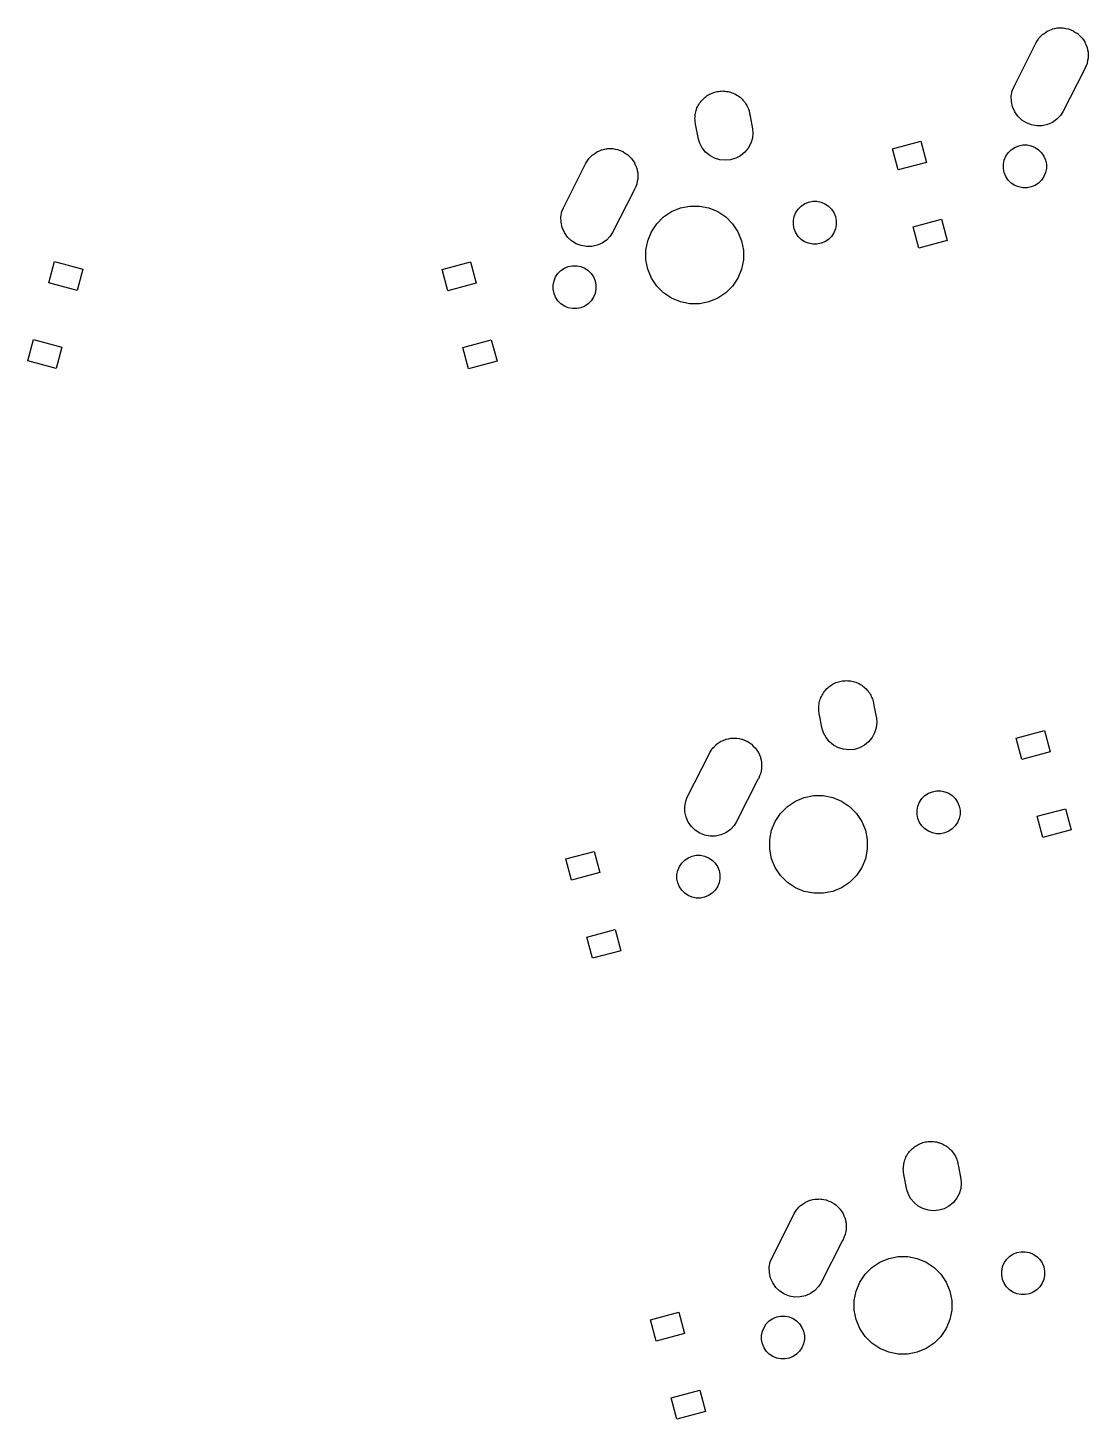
# Model space of a CAD drawing. Extents: x -26.1 to -7.5, y -7.6 to -2.3.
# Drawn here: x -15.106 to -13.4, y -5.079 to -2.842 of the extents above; entities that cross this region are included whole.
import ezdxf

# ---------------------------------------------------------------- set-up
doc = ezdxf.new("R2010")
doc.units = 0
doc.header["$MEASUREMENT"] = 0
doc.layers.add('BLACK', color=7, linetype='CONTINUOUS')

msp = doc.modelspace()

# ---------------------------------------------------------------- linework, layer by layer
at = {"layer": 'BLACK', "linetype": 'CONTINUOUS'}
for p, q in [((-13.484, -2.86522), (-13.4818, -2.86198)), ((-13.4818, -2.86198), (-13.4797, -2.85871)), ((-13.4797, -2.85871), (-13.4794, -2.85836)), ((-13.4794, -2.85836), (-13.4791, -2.85796)), ((-13.4791, -2.85796), (-13.4764, -2.85521)), ((-13.4764, -2.85521), (-13.4737, -2.85241)), ((-13.4737, -2.85241), (-13.4733, -2.85213)), ((-13.4733, -2.85213), (-13.4729, -2.8518)), ((-13.4729, -2.8518), (-13.4697, -2.84963)), ((-13.4697, -2.84963), (-13.4665, -2.84741)), ((-13.4665, -2.84741), (-13.4661, -2.84721)), ((-13.4661, -2.84721), (-13.4657, -2.84695)), ((-13.4657, -2.84695), (-13.4621, -2.84546)), ((-13.4621, -2.84546), (-13.4585, -2.8439)), ((-13.4585, -2.8439), (-13.4581, -2.84379)), ((-13.4581, -2.84379), (-13.4576, -2.84361)), ((-13.4576, -2.84361), (-13.4538, -2.84285)), ((-13.4538, -2.84285), (-13.45, -2.84201)), ((-13.45, -2.84201), (-13.4495, -2.842)), ((-13.4495, -2.842), (-13.4491, -2.84191)), ((-13.4491, -2.84191), (-13.4452, -2.84191)), ((-13.4452, -2.84191), (-13.4413, -2.84182)), ((-13.4413, -2.84182), (-13.4408, -2.84191)), ((-13.4408, -2.84191), (-13.4403, -2.84191)), ((-13.4403, -2.84191), (-13.4365, -2.84267)), ((-13.4365, -2.84267), (-13.4327, -2.84334)), ((-13.4327, -2.84334), (-13.4323, -2.84352)), ((-13.4323, -2.84352), (-13.4318, -2.84361)), ((-13.4318, -2.84361), (-13.4282, -2.8451)), ((-13.4282, -2.8451), (-13.4246, -2.84651)), ((-13.4246, -2.84651), (-13.4242, -2.84677)), ((-13.4242, -2.84677), (-13.4237, -2.84695)), ((-13.4237, -2.84695), (-13.4205, -2.84911)), ((-13.4205, -2.84911), (-13.4172, -2.8512)), ((-13.4172, -2.8512), (-13.4169, -2.85153)), ((-13.4169, -2.85153), (-13.4165, -2.8518)), ((-13.4165, -2.8518), (-13.4137, -2.85455)), ((-13.4137, -2.85455), (-13.4109, -2.85724)), ((-13.4109, -2.85724), (-13.4106, -2.85763)), ((-13.4106, -2.85763), (-13.4103, -2.85796)), ((-13.4103, -2.85796), (-13.4081, -2.8612)), ((-13.4081, -2.8612), (-13.4059, -2.86438)), ((-13.5201, -2.93697), (-13.485, -2.86768)), ((-13.485, -2.86768), (-13.484, -2.86522)), ((-13.4059, -2.86438), (-13.4057, -2.86482)), ((-13.4057, -2.86482), (-13.4055, -2.86522)), ((-13.4055, -2.86522), (-13.404, -2.86881)), ((-13.404, -2.86881), (-13.4024, -2.87237)), ((-13.4024, -2.87237), (-13.4023, -2.87284)), ((-13.4023, -2.87284), (-13.4021, -2.87328)), ((-13.4021, -2.87328), (-13.4014, -2.87709)), ((-13.4014, -2.87709), (-13.4005, -2.88089)), ((-13.4005, -2.88089), (-13.4005, -2.88137)), ((-13.4005, -2.88137), (-13.4004, -2.88184)), ((-13.4004, -2.88184), (-13.4004, -2.88573)), ((-13.4004, -2.88573), (-13.4003, -2.88961)), ((-13.4055, -2.90718), (-13.4064, -2.9086)), ((-13.4044, -2.90472), (-13.4055, -2.90718)), ((-13.4042, -2.9043), (-13.4044, -2.90472)), ((-13.4036, -2.90271), (-13.4042, -2.9043)), ((-13.4021, -2.89912), (-13.4036, -2.90271)), ((-13.402, -2.89865), (-13.4021, -2.89912)), ((-13.4019, -2.8982), (-13.402, -2.89865)), ((-13.4012, -2.89437), (-13.4019, -2.8982)), ((-13.4004, -2.89056), (-13.4012, -2.89437)), ((-13.4003, -2.88961), (-13.4004, -2.89008)), ((-13.4004, -2.89008), (-13.4004, -2.89056)), ((-13.4064, -2.9086), (-13.4411, -2.97705)), ((-14.0167, -2.95348), (-14.0148, -2.95223)), ((-14.0148, -2.95223), (-14.0131, -2.9508)), ((-14.0131, -2.9508), (-14.0112, -2.94981)), ((-14.0112, -2.94981), (-14.0095, -2.94864)), ((-14.0095, -2.94864), (-14.0074, -2.94777)), ((-14.0074, -2.94777), (-14.0054, -2.94671)), ((-14.0054, -2.94671), (-14.0034, -2.9461)), ((-14.0034, -2.9461), (-14.0014, -2.9453)), ((-14.0014, -2.9453), (-13.9992, -2.94486)), ((-13.9992, -2.94486), (-13.997, -2.94421)), ((-13.997, -2.94421), (-13.9949, -2.94401)), ((-13.9949, -2.94401), (-13.9929, -2.94359)), ((-13.9929, -2.94359), (-13.9906, -2.94359)), ((-13.9906, -2.94359), (-13.9883, -2.94338)), ((-13.9883, -2.94338), (-13.9862, -2.94359)), ((-13.9862, -2.94359), (-13.9841, -2.94359)), ((-13.9841, -2.94359), (-13.9819, -2.94404)), ((-13.9819, -2.94404), (-13.9797, -2.94427)), ((-13.9797, -2.94427), (-13.9776, -2.94488)), ((-13.9776, -2.94488), (-13.9756, -2.9453)), ((-13.9756, -2.9453), (-13.9735, -2.94616)), ((-13.9735, -2.94616), (-13.9713, -2.94683)), ((-13.9713, -2.94683), (-13.9695, -2.94783)), ((-13.9695, -2.94783), (-13.9675, -2.94864)), ((-13.9675, -2.94864), (-13.9656, -2.94989)), ((-13.9656, -2.94989), (-13.9636, -2.95097)), ((-13.9636, -2.95097), (-13.962, -2.95231)), ((-13.962, -2.95231), (-13.9603, -2.95348)), ((-13.524, -2.95165), (-13.5225, -2.94306)), ((-13.5238, -2.96038), (-13.524, -2.95165)), ((-13.5225, -2.94306), (-13.5201, -2.93697)), ((-14.0315, -2.97704), (-14.0311, -2.97497)), ((-14.0311, -2.97497), (-14.0302, -2.97288)), ((-14.0302, -2.97288), (-14.0296, -2.97071)), ((-14.0296, -2.97071), (-14.0286, -2.96886)), ((-14.0286, -2.96886), (-14.0277, -2.96691)), ((-14.0277, -2.96691), (-14.0265, -2.96502)), ((-14.0265, -2.96502), (-14.0254, -2.96303)), ((-14.0254, -2.96303), (-14.0241, -2.96141)), ((-14.0241, -2.96141), (-14.0229, -2.95965)), ((-14.0229, -2.95965), (-14.0213, -2.95805)), ((-14.0213, -2.95805), (-14.0199, -2.95631)), ((-14.0199, -2.95631), (-14.0182, -2.95498)), ((-14.0182, -2.95498), (-14.0167, -2.95348)), ((-13.9603, -2.95348), (-13.9587, -2.95508)), ((-13.9587, -2.95508), (-13.9569, -2.95652)), ((-13.9569, -2.95652), (-13.9556, -2.95816)), ((-13.9556, -2.95816), (-13.9541, -2.95965)), ((-13.9541, -2.95965), (-13.9528, -2.96153)), ((-13.9528, -2.96153), (-13.9514, -2.96329)), ((-13.9514, -2.96329), (-13.9504, -2.96515)), ((-13.9504, -2.96515), (-13.9492, -2.96691)), ((-13.9492, -2.96691), (-13.9484, -2.969)), ((-13.9484, -2.969), (-13.9473, -2.97099)), ((-13.9473, -2.97099), (-13.9467, -2.97302)), ((-13.9467, -2.97302), (-13.9459, -2.97497)), ((-13.9459, -2.97497), (-13.9455, -2.97719)), ((-13.522, -2.9689), (-13.5238, -2.96038)), ((-13.5184, -2.97688), (-13.522, -2.9689)), ((-14.033, -2.98773), (-14.0328, -2.98563)), ((-14.0328, -2.98999), (-14.033, -2.98773)), ((-14.0328, -2.98352), (-14.0323, -2.9813)), ((-14.0328, -2.98563), (-14.0328, -2.98352)), ((-14.0328, -2.99225), (-14.0328, -2.98999)), ((-14.0319, -2.99646), (-14.0328, -2.99225)), ((-14.0323, -2.9813), (-14.0321, -2.97905)), ((-14.0321, -2.97905), (-14.0315, -2.97704)), ((-14.0272, -3.02098), (-14.0319, -2.99646)), ((-13.9455, -2.97719), (-13.9454, -2.97726)), ((-13.9454, -2.97726), (-13.945, -2.97931)), ((-13.945, -2.97931), (-13.9442, -2.98352)), ((-13.9442, -2.98352), (-13.9442, -2.9836)), ((-13.9442, -2.9836), (-13.9402, -3.00399)), ((-13.5134, -2.98403), (-13.5184, -2.97688)), ((-13.5071, -2.99007), (-13.5134, -2.98403)), ((-13.4998, -2.99476), (-13.5071, -2.99007)), ((-13.4917, -2.99792), (-13.4998, -2.99476)), ((-13.4658, -2.99737), (-13.4743, -2.99926)), ((-13.4578, -2.99386), (-13.4658, -2.99737)), ((-13.4507, -2.98886), (-13.4578, -2.99386)), ((-13.4447, -2.98256), (-13.4507, -2.98886)), ((-13.4411, -2.97705), (-13.4447, -2.98256)), ((-13.9405, -3.01918), (-13.943, -3.02752)), ((-13.9396, -3.0105), (-13.9405, -3.01918)), ((-13.9402, -3.00399), (-13.9396, -3.0105)), ((-13.4831, -2.99944), (-13.4917, -2.99792)), ((-13.4743, -2.99926), (-13.4831, -2.99944)), ((-14.1942, -3.04375), (-14.191, -3.04152)), ((-14.191, -3.04152), (-14.1905, -3.04133)), ((-14.1905, -3.04133), (-14.1901, -3.04106)), ((-14.1901, -3.04106), (-14.1865, -3.03957)), ((-14.1865, -3.03957), (-14.183, -3.03801)), ((-14.183, -3.03801), (-14.1825, -3.03791)), ((-14.1825, -3.03791), (-14.1821, -3.03772)), ((-14.1821, -3.03772), (-14.1783, -3.03696)), ((-14.1783, -3.03696), (-14.1745, -3.03612)), ((-14.1745, -3.03612), (-14.174, -3.03611)), ((-14.174, -3.03611), (-14.1735, -3.03602)), ((-14.1735, -3.03602), (-14.1696, -3.03602)), ((-14.1696, -3.03602), (-14.1657, -3.03594)), ((-14.1657, -3.03594), (-14.1653, -3.03602)), ((-14.1653, -3.03602), (-14.1648, -3.03602)), ((-14.1648, -3.03602), (-14.161, -3.03678)), ((-14.161, -3.03678), (-14.1571, -3.03746)), ((-14.1571, -3.03746), (-14.1567, -3.03763)), ((-14.1567, -3.03763), (-14.1562, -3.03772)), ((-14.1562, -3.03772), (-14.1526, -3.03921)), ((-14.1526, -3.03921), (-14.149, -3.04062)), ((-14.149, -3.04062), (-14.1486, -3.04088)), ((-14.1486, -3.04088), (-14.1482, -3.04106)), ((-14.1482, -3.04106), (-14.1449, -3.04322)), ((-14.0253, -3.02724), (-14.0272, -3.02098)), ((-14.0212, -3.03495), (-14.0253, -3.02724)), ((-14.0157, -3.04171), (-14.0212, -3.03495)), ((-14.009, -3.04727), (-14.0157, -3.04171)), ((-13.9527, -3.04193), (-13.9595, -3.04744)), ((-13.9472, -3.0352), (-13.9527, -3.04193)), ((-13.943, -3.02752), (-13.9472, -3.0352)), ((-13.7153, -3.03615), (-13.6697, -3.02392)), ((-13.7061, -3.07038), (-13.7153, -3.03615)), ((-13.6697, -3.02392), (-13.6605, -3.05815)), ((-13.5288, -3.04264), (-13.524, -3.03784)), ((-13.524, -3.03784), (-13.5184, -3.03407)), ((-13.5184, -3.03407), (-13.5121, -3.03148)), ((-13.5121, -3.03148), (-13.5055, -3.03015)), ((-13.5055, -3.03015), (-13.4987, -3.03015)), ((-13.4987, -3.03015), (-13.492, -3.03148)), ((-13.492, -3.03148), (-13.4857, -3.03407)), ((-13.4857, -3.03407), (-13.4801, -3.03784)), ((-13.4801, -3.03784), (-13.4753, -3.04264)), ((-14.2446, -3.13108), (-14.2094, -3.06179)), ((-14.2094, -3.06179), (-14.2084, -3.05933)), ((-14.2084, -3.05933), (-14.2062, -3.0561)), ((-14.2062, -3.0561), (-14.2042, -3.05282)), ((-14.2042, -3.05282), (-14.2038, -3.05248)), ((-14.2038, -3.05248), (-14.2036, -3.05208)), ((-14.2036, -3.05208), (-14.2008, -3.04933)), ((-14.2008, -3.04933), (-14.1981, -3.04652)), ((-14.1981, -3.04652), (-14.1977, -3.04625)), ((-14.1977, -3.04625), (-14.1974, -3.04591)), ((-14.1974, -3.04591), (-14.1942, -3.04375)), ((-14.1449, -3.04322), (-14.1417, -3.04531)), ((-14.1417, -3.04531), (-14.1413, -3.04564)), ((-14.1413, -3.04564), (-14.1409, -3.04591)), ((-14.1409, -3.04591), (-14.1382, -3.04866)), ((-14.1382, -3.04866), (-14.1354, -3.05135)), ((-14.1354, -3.05135), (-14.1351, -3.05174)), ((-14.1351, -3.05174), (-14.1348, -3.05208)), ((-14.1348, -3.05208), (-14.1326, -3.05531)), ((-14.1326, -3.05531), (-14.1304, -3.0585)), ((-14.1304, -3.0585), (-14.1302, -3.05894)), ((-14.1302, -3.05894), (-14.1299, -3.05933)), ((-14.1299, -3.05933), (-14.1284, -3.06293)), ((-14.1284, -3.06293), (-14.1269, -3.06649)), ((-14.0013, -3.05141), (-14.009, -3.04727)), ((-13.9929, -3.05397), (-14.0013, -3.05141)), ((-13.9843, -3.05486), (-13.9929, -3.05397)), ((-13.9756, -3.05403), (-13.9843, -3.05486)), ((-13.9672, -3.05153), (-13.9756, -3.05403)), ((-13.9595, -3.04744), (-13.9672, -3.05153)), ((-13.6605, -3.05815), (-13.7061, -3.07038)), ((-13.5365, -3.06121), (-13.5352, -3.05455)), ((-13.5365, -3.068), (-13.5365, -3.06121)), ((-13.5352, -3.05455), (-13.5326, -3.04828)), ((-13.5326, -3.04828), (-13.5288, -3.04264)), ((-13.4753, -3.04264), (-13.4715, -3.04828)), ((-13.4715, -3.04828), (-13.4689, -3.05455)), ((-13.4689, -3.05455), (-13.4676, -3.06121)), ((-13.4676, -3.06121), (-13.4676, -3.068)), ((-14.1269, -3.06649), (-14.1267, -3.06695)), ((-14.1267, -3.06695), (-14.1266, -3.06739)), ((-14.1266, -3.06739), (-14.1258, -3.07121)), ((-14.1258, -3.07121), (-14.125, -3.075)), ((-14.1249, -3.08468), (-14.1256, -3.08849)), ((-14.125, -3.075), (-14.125, -3.07548)), ((-14.125, -3.07548), (-14.1249, -3.07595)), ((-14.1249, -3.07595), (-14.1249, -3.07984)), ((-14.1249, -3.07984), (-14.1248, -3.08373)), ((-14.1248, -3.08373), (-14.1249, -3.0842)), ((-14.1249, -3.0842), (-14.1249, -3.08468)), ((-13.5352, -3.07465), (-13.5365, -3.068)), ((-13.5326, -3.08092), (-13.5352, -3.07465)), ((-13.5288, -3.08656), (-13.5326, -3.08092)), ((-13.524, -3.09136), (-13.5288, -3.08656)), ((-13.4753, -3.08656), (-13.4801, -3.09136)), ((-13.4715, -3.08092), (-13.4753, -3.08656)), ((-13.4689, -3.07465), (-13.4715, -3.08092)), ((-13.4676, -3.068), (-13.4689, -3.07465)), ((-14.1309, -3.10272), (-14.1656, -3.17116)), ((-14.1299, -3.10129), (-14.1309, -3.10272)), ((-14.1289, -3.09884), (-14.1299, -3.10129)), ((-14.1287, -3.09841), (-14.1289, -3.09884)), ((-14.1281, -3.09682), (-14.1287, -3.09841)), ((-14.1266, -3.09323), (-14.1281, -3.09682)), ((-14.1265, -3.09276), (-14.1266, -3.09323)), ((-14.1263, -3.09232), (-14.1265, -3.09276)), ((-14.1256, -3.08849), (-14.1263, -3.09232)), ((-13.5184, -3.09513), (-13.524, -3.09136)), ((-13.5121, -3.09773), (-13.5184, -3.09513)), ((-13.5055, -3.09905), (-13.5121, -3.09773)), ((-13.4987, -3.09905), (-13.5055, -3.09905)), ((-13.492, -3.09773), (-13.4987, -3.09905)), ((-13.4857, -3.09513), (-13.492, -3.09773)), ((-13.4801, -3.09136), (-13.4857, -3.09513)), ((-14.247, -3.13718), (-14.2446, -3.13108)), ((-14.0705, -3.13739), (-14.0562, -3.13147)), ((-14.0562, -3.13147), (-14.0411, -3.12845)), ((-14.0411, -3.12845), (-14.0256, -3.12845)), ((-14.0256, -3.12845), (-14.0104, -3.13147)), ((-14.0104, -3.13147), (-13.9961, -3.13739)), ((-13.8669, -3.13323), (-13.8621, -3.12843)), ((-13.8621, -3.12843), (-13.8565, -3.12466)), ((-13.8565, -3.12466), (-13.8502, -3.12206)), ((-13.8502, -3.12206), (-13.8435, -3.12074)), ((-13.8435, -3.12074), (-13.8367, -3.12074)), ((-13.8367, -3.12074), (-13.8301, -3.12206)), ((-13.8301, -3.12206), (-13.8238, -3.12466)), ((-13.8238, -3.12466), (-13.8182, -3.12843)), ((-13.8182, -3.12843), (-13.8134, -3.13323)), ((-14.2485, -3.14577), (-14.247, -3.13718)), ((-14.2483, -3.15449), (-14.2485, -3.14577)), ((-14.0943, -3.15691), (-14.0834, -3.14598)), ((-14.0834, -3.14598), (-14.0705, -3.13739)), ((-13.9961, -3.13739), (-13.9833, -3.14598)), ((-13.9833, -3.14598), (-13.9723, -3.15691)), ((-13.8746, -3.1518), (-13.8733, -3.14514)), ((-13.8746, -3.15858), (-13.8746, -3.1518)), ((-13.8733, -3.14514), (-13.8707, -3.13887)), ((-13.8707, -3.13887), (-13.8669, -3.13323)), ((-13.8134, -3.13323), (-13.8096, -3.13887)), ((-13.8096, -3.13887), (-13.807, -3.14514)), ((-13.807, -3.14514), (-13.8057, -3.1518)), ((-13.8057, -3.1518), (-13.8057, -3.15858)), ((-13.6817, -3.16164), (-13.6361, -3.14942)), ((-13.6361, -3.14942), (-13.6269, -3.18364)), ((-14.2464, -3.16301), (-14.2483, -3.15449)), ((-14.2429, -3.171), (-14.2464, -3.16301)), ((-14.2379, -3.17815), (-14.2429, -3.171)), ((-14.1656, -3.17116), (-14.1691, -3.17668)), ((-14.1088, -3.18406), (-14.1029, -3.16977)), ((-14.1029, -3.16977), (-14.0943, -3.15691)), ((-13.9723, -3.15691), (-13.9638, -3.16977)), ((-13.9638, -3.16977), (-13.9578, -3.18406)), ((-13.8733, -3.16524), (-13.8746, -3.15858)), ((-13.8707, -3.17151), (-13.8733, -3.16524)), ((-13.8669, -3.17715), (-13.8707, -3.17151)), ((-13.8096, -3.17151), (-13.8134, -3.17715)), ((-13.807, -3.16524), (-13.8096, -3.17151)), ((-13.8057, -3.15858), (-13.807, -3.16524)), ((-13.6725, -3.19587), (-13.6817, -3.16164)), ((-14.2316, -3.18418), (-14.2379, -3.17815)), ((-14.2242, -3.18887), (-14.2316, -3.18418)), ((-14.2161, -3.19204), (-14.2242, -3.18887)), ((-14.2075, -3.19356), (-14.2161, -3.19204)), ((-14.1988, -3.19337), (-14.2075, -3.19356)), ((-14.1903, -3.19149), (-14.1988, -3.19337)), ((-14.1823, -3.18798), (-14.1903, -3.19149)), ((-14.1751, -3.18298), (-14.1823, -3.18798)), ((-14.1691, -3.17668), (-14.1751, -3.18298)), ((-14.1118, -3.19922), (-14.1088, -3.18406)), ((-13.9578, -3.18406), (-13.9548, -3.19922)), ((-13.8621, -3.18195), (-13.8669, -3.17715)), ((-13.8565, -3.18572), (-13.8621, -3.18195)), ((-13.8502, -3.18831), (-13.8565, -3.18572)), ((-13.8435, -3.18964), (-13.8502, -3.18831)), ((-13.8367, -3.18964), (-13.8435, -3.18964)), ((-13.8301, -3.18831), (-13.8367, -3.18964)), ((-13.8238, -3.18572), (-13.8301, -3.18831)), ((-13.8182, -3.18195), (-13.8238, -3.18572)), ((-13.8134, -3.17715), (-13.8182, -3.18195)), ((-13.6269, -3.18364), (-13.6725, -3.19587)), ((-15.0724, -3.25169), (-15.0633, -3.21746)), ((-15.0633, -3.21746), (-15.0176, -3.22969)), ((-14.4398, -3.23026), (-14.3941, -3.21804)), ((-14.3941, -3.21804), (-14.385, -3.25226)), ((-14.1118, -3.21468), (-14.1118, -3.19922)), ((-14.1088, -3.22985), (-14.1118, -3.21468)), ((-13.9548, -3.21468), (-13.9578, -3.22985)), ((-13.9548, -3.19922), (-13.9548, -3.21468)), ((-15.0176, -3.22969), (-15.0268, -3.26391)), ((-14.4306, -3.26449), (-14.4398, -3.23026)), ((-14.2596, -3.24867), (-14.257, -3.2424)), ((-14.257, -3.2424), (-14.2533, -3.23676)), ((-14.2533, -3.23676), (-14.2485, -3.23196)), ((-14.2485, -3.23196), (-14.2428, -3.22819)), ((-14.2428, -3.22819), (-14.2366, -3.22559)), ((-14.2366, -3.22559), (-14.2299, -3.22427)), ((-14.2299, -3.22427), (-14.2231, -3.22427)), ((-14.2231, -3.22427), (-14.2165, -3.22559)), ((-14.2165, -3.22559), (-14.2102, -3.22819)), ((-14.2102, -3.22819), (-14.2046, -3.23196)), ((-14.2046, -3.23196), (-14.1998, -3.23676)), ((-14.1998, -3.23676), (-14.196, -3.2424)), ((-14.196, -3.2424), (-14.1934, -3.24867)), ((-14.1029, -3.24414), (-14.1088, -3.22985)), ((-13.9578, -3.22985), (-13.9638, -3.24414)), ((-15.0268, -3.26391), (-15.0724, -3.25169)), ((-14.385, -3.25226), (-14.4306, -3.26449)), ((-14.261, -3.25532), (-14.2596, -3.24867)), ((-14.261, -3.26211), (-14.261, -3.25532)), ((-14.2596, -3.26876), (-14.261, -3.26211)), ((-14.1934, -3.24867), (-14.1921, -3.25532)), ((-14.1921, -3.26211), (-14.1934, -3.26876)), ((-14.1921, -3.25532), (-14.1921, -3.26211)), ((-14.0943, -3.25699), (-14.1029, -3.24414)), ((-14.0834, -3.26793), (-14.0943, -3.25699)), ((-13.9723, -3.25699), (-13.9833, -3.26793)), ((-13.9638, -3.24414), (-13.9723, -3.25699)), ((-14.257, -3.27503), (-14.2596, -3.26876)), ((-14.2533, -3.28068), (-14.257, -3.27503)), ((-14.2485, -3.28547), (-14.2533, -3.28068)), ((-14.2428, -3.28924), (-14.2485, -3.28547)), ((-14.2046, -3.28547), (-14.2102, -3.28924)), ((-14.1998, -3.28068), (-14.2046, -3.28547)), ((-14.196, -3.27503), (-14.1998, -3.28068)), ((-14.1934, -3.26876), (-14.196, -3.27503)), ((-14.0705, -3.27652), (-14.0834, -3.26793)), ((-14.0562, -3.28244), (-14.0705, -3.27652)), ((-14.0411, -3.28545), (-14.0562, -3.28244)), ((-14.0256, -3.28545), (-14.0411, -3.28545)), ((-14.0104, -3.28244), (-14.0256, -3.28545)), ((-13.9961, -3.27652), (-14.0104, -3.28244)), ((-13.9833, -3.26793), (-13.9961, -3.27652)), ((-14.2366, -3.29184), (-14.2428, -3.28924)), ((-14.2299, -3.29317), (-14.2366, -3.29184)), ((-14.2231, -3.29317), (-14.2299, -3.29317)), ((-14.2165, -3.29184), (-14.2231, -3.29317)), ((-14.2102, -3.28924), (-14.2165, -3.29184)), ((-15.1061, -3.37718), (-15.0969, -3.34296)), ((-15.0969, -3.34296), (-15.0512, -3.35518)), ((-15.0512, -3.35518), (-15.0604, -3.38941)), ((-14.4061, -3.35576), (-14.3605, -3.34353)), ((-14.3605, -3.34353), (-14.3513, -3.37776)), ((-15.0604, -3.38941), (-15.1061, -3.37718)), ((-14.397, -3.38998), (-14.4061, -3.35576)), ((-14.3513, -3.37776), (-14.397, -3.38998)), ((-13.8, -3.89276), (-13.7978, -3.89211)), ((-13.7978, -3.89211), (-13.7957, -3.89191)), ((-13.7957, -3.89191), (-13.7937, -3.8915)), ((-13.7937, -3.8915), (-13.7914, -3.8915)), ((-13.7914, -3.8915), (-13.7891, -3.89129)), ((-13.7891, -3.89129), (-13.787, -3.8915)), ((-13.787, -3.8915), (-13.7849, -3.8915)), ((-13.7849, -3.8915), (-13.7827, -3.89194)), ((-13.7827, -3.89194), (-13.7805, -3.89217)), ((-13.7805, -3.89217), (-13.7784, -3.89279)), ((-13.8294, -3.91676), (-13.8285, -3.91481)), ((-13.8285, -3.91481), (-13.8273, -3.91293)), ((-13.8273, -3.91293), (-13.8262, -3.91094)), ((-13.8262, -3.91094), (-13.8249, -3.90931)), ((-13.8249, -3.90931), (-13.8237, -3.90756)), ((-13.8237, -3.90756), (-13.8221, -3.90596)), ((-13.8221, -3.90596), (-13.8207, -3.90421)), ((-13.8207, -3.90421), (-13.819, -3.90288)), ((-13.819, -3.90288), (-13.8175, -3.90139)), ((-13.8175, -3.90139), (-13.8157, -3.90013)), ((-13.8157, -3.90013), (-13.8139, -3.8987)), ((-13.8139, -3.8987), (-13.812, -3.89771)), ((-13.812, -3.89771), (-13.8103, -3.89654)), ((-13.8103, -3.89654), (-13.8082, -3.89567)), ((-13.8082, -3.89567), (-13.8062, -3.89462)), ((-13.8062, -3.89462), (-13.8042, -3.89401)), ((-13.8042, -3.89401), (-13.8022, -3.8932)), ((-13.8022, -3.8932), (-13.8, -3.89276)), ((-13.7784, -3.89279), (-13.7764, -3.8932)), ((-13.7764, -3.8932), (-13.7743, -3.89407)), ((-13.7743, -3.89407), (-13.7721, -3.89473)), ((-13.7721, -3.89473), (-13.7703, -3.89573)), ((-13.7703, -3.89573), (-13.7683, -3.89654)), ((-13.7683, -3.89654), (-13.7664, -3.8978)), ((-13.7664, -3.8978), (-13.7644, -3.89887)), ((-13.7644, -3.89887), (-13.7628, -3.90022)), ((-13.7628, -3.90022), (-13.7611, -3.90139)), ((-13.7611, -3.90139), (-13.7595, -3.90299)), ((-13.7595, -3.90299), (-13.7577, -3.90443)), ((-13.7577, -3.90443), (-13.7564, -3.90606)), ((-13.7564, -3.90606), (-13.7549, -3.90756)), ((-13.7549, -3.90756), (-13.7536, -3.90944)), ((-13.7536, -3.90944), (-13.7522, -3.91119)), ((-13.7522, -3.91119), (-13.7512, -3.91306)), ((-13.7512, -3.91306), (-13.75, -3.91481)), ((-13.75, -3.91481), (-13.7492, -3.9169)), ((-13.8338, -3.93564), (-13.8336, -3.93354)), ((-13.8336, -3.93789), (-13.8338, -3.93564)), ((-13.8336, -3.93143), (-13.8331, -3.92921)), ((-13.8336, -3.93354), (-13.8336, -3.93143)), ((-13.8331, -3.92921), (-13.8329, -3.92696)), ((-13.8329, -3.92696), (-13.8323, -3.92494)), ((-13.8323, -3.92494), (-13.8319, -3.92287)), ((-13.8319, -3.92287), (-13.831, -3.92078)), ((-13.831, -3.92078), (-13.8304, -3.91862)), ((-13.8304, -3.91862), (-13.8294, -3.91676)), ((-13.7492, -3.9169), (-13.7481, -3.9189)), ((-13.7481, -3.9189), (-13.7475, -3.92092)), ((-13.7475, -3.92092), (-13.7467, -3.92287)), ((-13.7467, -3.92287), (-13.7463, -3.92509)), ((-13.7463, -3.92509), (-13.7462, -3.92516)), ((-13.7462, -3.92516), (-13.7458, -3.92721)), ((-13.7458, -3.92721), (-13.745, -3.93143)), ((-13.745, -3.93143), (-13.745, -3.93151)), ((-13.745, -3.93151), (-13.741, -3.9519)), ((-13.8336, -3.94015), (-13.8336, -3.93789)), ((-13.8328, -3.94437), (-13.8336, -3.94015)), ((-13.828, -3.96888), (-13.8328, -3.94437)), ((-13.7404, -3.95841), (-13.7413, -3.96709)), ((-13.741, -3.9519), (-13.7404, -3.95841)), ((-13.8261, -3.97515), (-13.828, -3.96888)), ((-13.822, -3.98286), (-13.8261, -3.97515)), ((-13.7438, -3.97543), (-13.748, -3.98311)), ((-13.7413, -3.96709), (-13.7438, -3.97543)), ((-13.5161, -3.98405), (-13.4705, -3.97183)), ((-13.4705, -3.97183), (-13.4613, -4.00605)), ((-14.0092, -4.00724), (-14.007, -4.004)), ((-14.007, -4.004), (-14.005, -4.00073)), ((-14.005, -4.00073), (-14.0046, -4.00038)), ((-14.0046, -4.00038), (-14.0044, -3.99998)), ((-14.0044, -3.99998), (-14.0016, -3.99723)), ((-14.0016, -3.99723), (-13.9989, -3.99443)), ((-13.9989, -3.99443), (-13.9985, -3.99415)), ((-13.9985, -3.99415), (-13.9982, -3.99381)), ((-13.9982, -3.99381), (-13.995, -3.99165)), ((-13.995, -3.99165), (-13.9918, -3.98943)), ((-13.9918, -3.98943), (-13.9913, -3.98923)), ((-13.9913, -3.98923), (-13.9909, -3.98897)), ((-13.9909, -3.98897), (-13.9873, -3.98748)), ((-13.9873, -3.98748), (-13.9838, -3.98591)), ((-13.9838, -3.98591), (-13.9833, -3.98581)), ((-13.9833, -3.98581), (-13.9829, -3.98563)), ((-13.9829, -3.98563), (-13.9791, -3.98487)), ((-13.9791, -3.98487), (-13.9753, -3.98403)), ((-13.9753, -3.98403), (-13.9748, -3.98402)), ((-13.9748, -3.98402), (-13.9743, -3.98393)), ((-13.9743, -3.98393), (-13.9704, -3.98393)), ((-13.9704, -3.98393), (-13.9665, -3.98384)), ((-13.9665, -3.98384), (-13.9661, -3.98393)), ((-13.9661, -3.98393), (-13.9656, -3.98393)), ((-13.9656, -3.98393), (-13.9618, -3.98469)), ((-13.9618, -3.98469), (-13.958, -3.98536)), ((-13.958, -3.98536), (-13.9575, -3.98554)), ((-13.9575, -3.98554), (-13.957, -3.98563)), ((-13.957, -3.98563), (-13.9534, -3.98712)), ((-13.9534, -3.98712), (-13.9498, -3.98853)), ((-13.9498, -3.98853), (-13.9494, -3.98878)), ((-13.9494, -3.98878), (-13.949, -3.98897)), ((-13.949, -3.98897), (-13.9457, -3.99113)), ((-13.9457, -3.99113), (-13.9425, -3.99322)), ((-13.9425, -3.99322), (-13.9421, -3.99355)), ((-13.9421, -3.99355), (-13.9417, -3.99381)), ((-13.9417, -3.99381), (-13.939, -3.99657)), ((-13.939, -3.99657), (-13.9362, -3.99926)), ((-13.9362, -3.99926), (-13.9359, -3.99965)), ((-13.9359, -3.99965), (-13.9356, -3.99998)), ((-13.9356, -3.99998), (-13.9334, -4.00322)), ((-13.9334, -4.00322), (-13.9312, -4.0064)), ((-13.8165, -3.98962), (-13.822, -3.98286)), ((-13.8098, -3.99518), (-13.8165, -3.98962)), ((-13.8021, -3.99931), (-13.8098, -3.99518)), ((-13.7937, -4.00188), (-13.8021, -3.99931)), ((-13.7851, -4.00276), (-13.7937, -4.00188)), ((-13.7764, -4.00194), (-13.7851, -4.00276)), ((-13.768, -3.99943), (-13.7764, -4.00194)), ((-13.7603, -3.99534), (-13.768, -3.99943)), ((-13.7535, -3.98983), (-13.7603, -3.99534)), ((-13.748, -3.98311), (-13.7535, -3.98983)), ((-13.5069, -4.01828), (-13.5161, -3.98405)), ((-14.0454, -4.07899), (-14.0102, -4.0097)), ((-14.0102, -4.0097), (-14.0092, -4.00724)), ((-13.9312, -4.0064), (-13.931, -4.00684)), ((-13.931, -4.00684), (-13.9307, -4.00724)), ((-13.9307, -4.00724), (-13.9292, -4.01083)), ((-13.9292, -4.01083), (-13.9277, -4.01439)), ((-13.9277, -4.01439), (-13.9275, -4.01486)), ((-13.9275, -4.01486), (-13.9274, -4.0153)), ((-13.9274, -4.0153), (-13.9266, -4.01911)), ((-13.9266, -4.01911), (-13.9258, -4.02291)), ((-13.9258, -4.02291), (-13.9258, -4.02339)), ((-13.9258, -4.02339), (-13.9257, -4.02386)), ((-13.9257, -4.02386), (-13.9257, -4.02775)), ((-13.4613, -4.00605), (-13.5069, -4.01828)), ((-13.9297, -4.04674), (-13.9307, -4.0492)), ((-13.9295, -4.04632), (-13.9297, -4.04674)), ((-13.9289, -4.04473), (-13.9295, -4.04632)), ((-13.9274, -4.04114), (-13.9289, -4.04473)), ((-13.9273, -4.04067), (-13.9274, -4.04114)), ((-13.9271, -4.04022), (-13.9273, -4.04067)), ((-13.9264, -4.03639), (-13.9271, -4.04022)), ((-13.9257, -4.03258), (-13.9264, -4.03639)), ((-13.9257, -4.02775), (-13.9256, -4.03163)), ((-13.9256, -4.03163), (-13.9257, -4.0321)), ((-13.9257, -4.0321), (-13.9257, -4.03258)), ((-13.9317, -4.05062), (-13.9664, -4.11907)), ((-13.9307, -4.0492), (-13.9317, -4.05062)), ((-13.6573, -4.07257), (-13.651, -4.06997)), ((-13.651, -4.06997), (-13.6443, -4.06865)), ((-13.6443, -4.06865), (-13.6375, -4.06865)), ((-13.6375, -4.06865), (-13.6309, -4.06997)), ((-13.6309, -4.06997), (-13.6246, -4.07257)), ((-14.0493, -4.09367), (-14.0478, -4.08508)), ((-14.0491, -4.1024), (-14.0493, -4.09367)), ((-14.0478, -4.08508), (-14.0454, -4.07899)), ((-13.8842, -4.09388), (-13.8713, -4.08529)), ((-13.8713, -4.08529), (-13.857, -4.07937)), ((-13.857, -4.07937), (-13.8419, -4.07636)), ((-13.8419, -4.07636), (-13.8264, -4.07636)), ((-13.8264, -4.07636), (-13.8112, -4.07937)), ((-13.8112, -4.07937), (-13.7969, -4.08529)), ((-13.7969, -4.08529), (-13.7841, -4.09388)), ((-13.6754, -4.0997), (-13.6741, -4.09305)), ((-13.6741, -4.09305), (-13.6715, -4.08678)), ((-13.6715, -4.08678), (-13.6677, -4.08113)), ((-13.6677, -4.08113), (-13.6629, -4.07634)), ((-13.6629, -4.07634), (-13.6573, -4.07257)), ((-13.6246, -4.07257), (-13.619, -4.07634)), ((-13.619, -4.07634), (-13.6142, -4.08113)), ((-13.6142, -4.08113), (-13.6104, -4.08678)), ((-13.6104, -4.08678), (-13.6078, -4.09305)), ((-13.6078, -4.09305), (-13.6065, -4.0997)), ((-14.0472, -4.11092), (-14.0491, -4.1024)), ((-14.0437, -4.1189), (-14.0472, -4.11092)), ((-13.9037, -4.11767), (-13.8951, -4.10482)), ((-13.8951, -4.10482), (-13.8842, -4.09388)), ((-13.7841, -4.09388), (-13.7732, -4.10482)), ((-13.7732, -4.10482), (-13.7646, -4.11767)), ((-13.6754, -4.10649), (-13.6754, -4.0997)), ((-13.6741, -4.11314), (-13.6754, -4.10649)), ((-13.6715, -4.11941), (-13.6741, -4.11314)), ((-13.6078, -4.11314), (-13.6104, -4.11941)), ((-13.6065, -4.10649), (-13.6078, -4.11314)), ((-13.6065, -4.0997), (-13.6065, -4.10649)), ((-13.4825, -4.10955), (-13.4369, -4.09732)), ((-13.4733, -4.14377), (-13.4825, -4.10955)), ((-13.4369, -4.09732), (-13.4277, -4.13155)), ((-14.0387, -4.12605), (-14.0437, -4.1189)), ((-14.0324, -4.13209), (-14.0387, -4.12605)), ((-14.025, -4.13678), (-14.0324, -4.13209)), ((-14.0169, -4.13994), (-14.025, -4.13678)), ((-13.9831, -4.13588), (-13.9911, -4.13939)), ((-13.9759, -4.13088), (-13.9831, -4.13588)), ((-13.9699, -4.12458), (-13.9759, -4.13088)), ((-13.9664, -4.11907), (-13.9699, -4.12458)), ((-13.9126, -4.14713), (-13.9096, -4.13196)), ((-13.9096, -4.13196), (-13.9037, -4.11767)), ((-13.7646, -4.11767), (-13.7586, -4.13196)), ((-13.7586, -4.13196), (-13.7556, -4.14713)), ((-13.6677, -4.12505), (-13.6715, -4.11941)), ((-13.6629, -4.12985), (-13.6677, -4.12505)), ((-13.6573, -4.13362), (-13.6629, -4.12985)), ((-13.651, -4.13622), (-13.6573, -4.13362)), ((-13.6443, -4.13754), (-13.651, -4.13622)), ((-13.6375, -4.13754), (-13.6443, -4.13754)), ((-13.6309, -4.13622), (-13.6375, -4.13754)), ((-13.6246, -4.13362), (-13.6309, -4.13622)), ((-13.619, -4.12985), (-13.6246, -4.13362)), ((-13.6142, -4.12505), (-13.619, -4.12985)), ((-13.6104, -4.11941), (-13.6142, -4.12505)), ((-13.4277, -4.13155), (-13.4733, -4.14377)), ((-14.0083, -4.14146), (-14.0169, -4.13994)), ((-13.9996, -4.14128), (-14.0083, -4.14146)), ((-13.9911, -4.13939), (-13.9996, -4.14128)), ((-13.9126, -4.16259), (-13.9126, -4.14713)), ((-13.7556, -4.14713), (-13.7556, -4.16259)), ((-14.2406, -4.17817), (-14.1949, -4.16594)), ((-14.2314, -4.21239), (-14.2406, -4.17817)), ((-14.1949, -4.16594), (-14.1858, -4.20017)), ((-14.0541, -4.18466), (-14.0493, -4.17986)), ((-14.0493, -4.17986), (-14.0436, -4.17609)), ((-14.0436, -4.17609), (-14.0374, -4.1735)), ((-14.0374, -4.1735), (-14.0307, -4.17217)), ((-14.0307, -4.17217), (-14.0239, -4.17217)), ((-14.0239, -4.17217), (-14.0173, -4.1735)), ((-14.0173, -4.1735), (-14.011, -4.17609)), ((-14.011, -4.17609), (-14.0054, -4.17986)), ((-14.0054, -4.17986), (-14.0006, -4.18466)), ((-13.9096, -4.17776), (-13.9126, -4.16259)), ((-13.9037, -4.19204), (-13.9096, -4.17776)), ((-13.7586, -4.17776), (-13.7646, -4.19204)), ((-13.7556, -4.16259), (-13.7586, -4.17776)), ((-14.1858, -4.20017), (-14.2314, -4.21239)), ((-14.0618, -4.20323), (-14.0604, -4.19657)), ((-14.0618, -4.21002), (-14.0618, -4.20323)), ((-14.0604, -4.19657), (-14.0578, -4.1903)), ((-14.0578, -4.1903), (-14.0541, -4.18466)), ((-14.0006, -4.18466), (-13.9968, -4.1903)), ((-13.9968, -4.1903), (-13.9942, -4.19657)), ((-13.9942, -4.19657), (-13.9929, -4.20323)), ((-13.9929, -4.20323), (-13.9929, -4.21002)), ((-13.8951, -4.2049), (-13.9037, -4.19204)), ((-13.8842, -4.21583), (-13.8951, -4.2049)), ((-13.7732, -4.2049), (-13.7841, -4.21583)), ((-13.7646, -4.19204), (-13.7732, -4.2049)), ((-14.0604, -4.21667), (-14.0618, -4.21002)), ((-14.0578, -4.22294), (-14.0604, -4.21667)), ((-14.0541, -4.22858), (-14.0578, -4.22294)), ((-13.9968, -4.22294), (-14.0006, -4.22858)), ((-13.9942, -4.21667), (-13.9968, -4.22294)), ((-13.9929, -4.21002), (-13.9942, -4.21667)), ((-13.8713, -4.22442), (-13.8842, -4.21583)), ((-13.857, -4.23034), (-13.8713, -4.22442)), ((-13.7969, -4.22442), (-13.8112, -4.23034)), ((-13.7841, -4.21583), (-13.7969, -4.22442)), ((-14.0493, -4.23338), (-14.0541, -4.22858)), ((-14.0436, -4.23715), (-14.0493, -4.23338)), ((-14.0374, -4.23975), (-14.0436, -4.23715)), ((-14.0307, -4.24107), (-14.0374, -4.23975)), ((-14.0239, -4.24107), (-14.0307, -4.24107)), ((-14.0173, -4.23975), (-14.0239, -4.24107)), ((-14.011, -4.23715), (-14.0173, -4.23975)), ((-14.0054, -4.23338), (-14.011, -4.23715)), ((-14.0006, -4.22858), (-14.0054, -4.23338)), ((-13.8419, -4.23336), (-13.857, -4.23034)), ((-13.8264, -4.23336), (-13.8419, -4.23336)), ((-13.8112, -4.23034), (-13.8264, -4.23336)), ((-14.2069, -4.30366), (-14.1613, -4.29144)), ((-14.1613, -4.29144), (-14.1521, -4.32566)), ((-14.1978, -4.33789), (-14.2069, -4.30366)), ((-14.1521, -4.32566), (-14.1978, -4.33789)), ((-13.6913, -4.65393), (-13.6902, -4.65194)), ((-13.6902, -4.65194), (-13.6889, -4.65031)), ((-13.6889, -4.65031), (-13.6877, -4.64856)), ((-13.6877, -4.64856), (-13.6861, -4.64696)), ((-13.6861, -4.64696), (-13.6847, -4.64521)), ((-13.6847, -4.64521), (-13.683, -4.64388)), ((-13.683, -4.64388), (-13.6815, -4.64239)), ((-13.6815, -4.64239), (-13.6797, -4.64113)), ((-13.6797, -4.64113), (-13.6779, -4.6397)), ((-13.6779, -4.6397), (-13.676, -4.63871)), ((-13.676, -4.63871), (-13.6743, -4.63754)), ((-13.6743, -4.63754), (-13.6722, -4.63667)), ((-13.6722, -4.63667), (-13.6702, -4.63562)), ((-13.6702, -4.63562), (-13.6682, -4.63501)), ((-13.6682, -4.63501), (-13.6662, -4.6342)), ((-13.6662, -4.6342), (-13.664, -4.63376)), ((-13.664, -4.63376), (-13.6618, -4.63311)), ((-13.6618, -4.63311), (-13.6597, -4.63291)), ((-13.6597, -4.63291), (-13.6577, -4.6325)), ((-13.6577, -4.6325), (-13.6554, -4.6325)), ((-13.6554, -4.6325), (-13.6531, -4.63229)), ((-13.6531, -4.63229), (-13.651, -4.6325)), ((-13.651, -4.6325), (-13.6489, -4.6325)), ((-13.6489, -4.6325), (-13.6467, -4.63294)), ((-13.6467, -4.63294), (-13.6445, -4.63317)), ((-13.6445, -4.63317), (-13.6424, -4.63379)), ((-13.6424, -4.63379), (-13.6404, -4.6342)), ((-13.6404, -4.6342), (-13.6383, -4.63507)), ((-13.6383, -4.63507), (-13.6361, -4.63573)), ((-13.6361, -4.63573), (-13.6343, -4.63673)), ((-13.6343, -4.63673), (-13.6323, -4.63754)), ((-13.6323, -4.63754), (-13.6304, -4.6388)), ((-13.6304, -4.6388), (-13.6284, -4.63987)), ((-13.6284, -4.63987), (-13.6268, -4.64122)), ((-13.6268, -4.64122), (-13.6251, -4.64239)), ((-13.6251, -4.64239), (-13.6235, -4.64399)), ((-13.6235, -4.64399), (-13.6217, -4.64543)), ((-13.6217, -4.64543), (-13.6204, -4.64706)), ((-13.6204, -4.64706), (-13.6189, -4.64856)), ((-13.6189, -4.64856), (-13.6176, -4.65044)), ((-13.6176, -4.65044), (-13.6162, -4.65219)), ((-13.6162, -4.65219), (-13.6152, -4.65406)), ((-13.6978, -4.67664), (-13.6976, -4.67454)), ((-13.6976, -4.67243), (-13.6971, -4.67021)), ((-13.6976, -4.67454), (-13.6976, -4.67243)), ((-13.6971, -4.67021), (-13.6969, -4.66796)), ((-13.6969, -4.66796), (-13.6963, -4.66594)), ((-13.6963, -4.66594), (-13.6959, -4.66387)), ((-13.6959, -4.66387), (-13.695, -4.66178)), ((-13.695, -4.66178), (-13.6944, -4.65962)), ((-13.6944, -4.65962), (-13.6934, -4.65776)), ((-13.6934, -4.65776), (-13.6925, -4.65581)), ((-13.6925, -4.65581), (-13.6913, -4.65393)), ((-13.6152, -4.65406), (-13.614, -4.65581)), ((-13.614, -4.65581), (-13.6132, -4.6579)), ((-13.6132, -4.6579), (-13.6121, -4.6599)), ((-13.6121, -4.6599), (-13.6115, -4.66192)), ((-13.6115, -4.66192), (-13.6107, -4.66387)), ((-13.6107, -4.66387), (-13.6103, -4.66609)), ((-13.6103, -4.66609), (-13.6102, -4.66616)), ((-13.6102, -4.66616), (-13.6098, -4.66821)), ((-13.6098, -4.66821), (-13.609, -4.67243)), ((-13.609, -4.67243), (-13.609, -4.67251)), ((-13.609, -4.67251), (-13.605, -4.6929)), ((-13.6976, -4.67889), (-13.6978, -4.67664)), ((-13.6976, -4.68115), (-13.6976, -4.67889)), ((-13.6968, -4.68537), (-13.6976, -4.68115)), ((-13.692, -4.70988), (-13.6968, -4.68537)), ((-13.605, -4.6929), (-13.6044, -4.69941)), ((-13.6901, -4.71615), (-13.692, -4.70988)), ((-13.686, -4.72386), (-13.6901, -4.71615)), ((-13.6078, -4.71643), (-13.612, -4.72411)), ((-13.6053, -4.70809), (-13.6078, -4.71643)), ((-13.6044, -4.69941), (-13.6053, -4.70809)), ((-13.871, -4.745), (-13.869, -4.74173)), ((-13.869, -4.74173), (-13.8686, -4.74138)), ((-13.8686, -4.74138), (-13.8684, -4.74098)), ((-13.8684, -4.74098), (-13.8656, -4.73823)), ((-13.8656, -4.73823), (-13.8629, -4.73543)), ((-13.8629, -4.73543), (-13.8625, -4.73515)), ((-13.8625, -4.73515), (-13.8622, -4.73481)), ((-13.8622, -4.73481), (-13.859, -4.73265)), ((-13.859, -4.73265), (-13.8558, -4.73043)), ((-13.8558, -4.73043), (-13.8553, -4.73023)), ((-13.8553, -4.73023), (-13.8549, -4.72997)), ((-13.8549, -4.72997), (-13.8513, -4.72848)), ((-13.8513, -4.72848), (-13.8478, -4.72691)), ((-13.8478, -4.72691), (-13.8473, -4.72681)), ((-13.8473, -4.72681), (-13.8469, -4.72663)), ((-13.8469, -4.72663), (-13.8431, -4.72587)), ((-13.8431, -4.72587), (-13.8393, -4.72503)), ((-13.8393, -4.72503), (-13.8388, -4.72502)), ((-13.8388, -4.72502), (-13.8383, -4.72493)), ((-13.8383, -4.72493), (-13.8344, -4.72493)), ((-13.8344, -4.72493), (-13.8305, -4.72484)), ((-13.8305, -4.72484), (-13.8301, -4.72493)), ((-13.8301, -4.72493), (-13.8296, -4.72493)), ((-13.8296, -4.72493), (-13.8258, -4.72569)), ((-13.8258, -4.72569), (-13.822, -4.72636)), ((-13.822, -4.72636), (-13.8215, -4.72654)), ((-13.8215, -4.72654), (-13.821, -4.72663)), ((-13.821, -4.72663), (-13.8174, -4.72812)), ((-13.8174, -4.72812), (-13.8138, -4.72953)), ((-13.8138, -4.72953), (-13.8134, -4.72978)), ((-13.8134, -4.72978), (-13.813, -4.72997)), ((-13.813, -4.72997), (-13.8097, -4.73213)), ((-13.8097, -4.73213), (-13.8065, -4.73422)), ((-13.8065, -4.73422), (-13.8061, -4.73455)), ((-13.8061, -4.73455), (-13.8057, -4.73481)), ((-13.8057, -4.73481), (-13.803, -4.73757)), ((-13.803, -4.73757), (-13.8002, -4.74026)), ((-13.8002, -4.74026), (-13.7999, -4.74065)), ((-13.7999, -4.74065), (-13.7996, -4.74098)), ((-13.7996, -4.74098), (-13.7974, -4.74422)), ((-13.6805, -4.73062), (-13.686, -4.72386)), ((-13.6738, -4.73618), (-13.6805, -4.73062)), ((-13.6661, -4.74031), (-13.6738, -4.73618)), ((-13.6577, -4.74288), (-13.6661, -4.74031)), ((-13.632, -4.74043), (-13.6404, -4.74294)), ((-13.6243, -4.73634), (-13.632, -4.74043)), ((-13.6175, -4.73083), (-13.6243, -4.73634)), ((-13.612, -4.72411), (-13.6175, -4.73083)), ((-13.9094, -4.81999), (-13.8742, -4.7507)), ((-13.8742, -4.7507), (-13.8732, -4.74824)), ((-13.8732, -4.74824), (-13.871, -4.745)), ((-13.7974, -4.74422), (-13.7952, -4.7474)), ((-13.7952, -4.7474), (-13.795, -4.74784)), ((-13.795, -4.74784), (-13.7947, -4.74824)), ((-13.7947, -4.74824), (-13.7932, -4.75183)), ((-13.7932, -4.75183), (-13.7917, -4.75539)), ((-13.7917, -4.75539), (-13.7915, -4.75586)), ((-13.7915, -4.75586), (-13.7914, -4.7563)), ((-13.7914, -4.7563), (-13.7906, -4.76011)), ((-13.7906, -4.76011), (-13.7898, -4.76391)), ((-13.7898, -4.76391), (-13.7898, -4.76439)), ((-13.7898, -4.76439), (-13.7897, -4.76486)), ((-13.7897, -4.76486), (-13.7897, -4.76875)), ((-13.6491, -4.74376), (-13.6577, -4.74288)), ((-13.6404, -4.74294), (-13.6491, -4.74376)), ((-13.7935, -4.78732), (-13.7937, -4.78774)), ((-13.7929, -4.78573), (-13.7935, -4.78732)), ((-13.7914, -4.78214), (-13.7929, -4.78573)), ((-13.7913, -4.78167), (-13.7914, -4.78214)), ((-13.7911, -4.78122), (-13.7913, -4.78167)), ((-13.7904, -4.77739), (-13.7911, -4.78122)), ((-13.7897, -4.77358), (-13.7904, -4.77739)), ((-13.7897, -4.76875), (-13.7896, -4.77263)), ((-13.7896, -4.77263), (-13.7897, -4.7731)), ((-13.7897, -4.7731), (-13.7897, -4.77358)), ((-13.7957, -4.79162), (-13.8304, -4.86007)), ((-13.7947, -4.7902), (-13.7957, -4.79162)), ((-13.7937, -4.78774), (-13.7947, -4.7902)), ((-13.515, -4.81097), (-13.5083, -4.80965)), ((-13.5083, -4.80965), (-13.5015, -4.80965)), ((-13.5015, -4.80965), (-13.4949, -4.81097)), ((-13.9133, -4.83467), (-13.9118, -4.82608)), ((-13.9118, -4.82608), (-13.9094, -4.81999)), ((-13.7482, -4.83488), (-13.7353, -4.82629)), ((-13.7353, -4.82629), (-13.721, -4.82037)), ((-13.721, -4.82037), (-13.7059, -4.81736)), ((-13.7059, -4.81736), (-13.6904, -4.81736)), ((-13.6904, -4.81736), (-13.6752, -4.82037)), ((-13.6752, -4.82037), (-13.6609, -4.82629)), ((-13.6609, -4.82629), (-13.6481, -4.83488)), ((-13.5381, -4.83405), (-13.5355, -4.82778)), ((-13.5355, -4.82778), (-13.5317, -4.82213)), ((-13.5317, -4.82213), (-13.5269, -4.81734)), ((-13.5269, -4.81734), (-13.5213, -4.81357)), ((-13.5213, -4.81357), (-13.515, -4.81097)), ((-13.4949, -4.81097), (-13.4886, -4.81357)), ((-13.4886, -4.81357), (-13.483, -4.81734)), ((-13.483, -4.81734), (-13.4782, -4.82213)), ((-13.4782, -4.82213), (-13.4744, -4.82778)), ((-13.4744, -4.82778), (-13.4718, -4.83405)), ((-13.9131, -4.8434), (-13.9133, -4.83467)), ((-13.9112, -4.85192), (-13.9131, -4.8434)), ((-13.9077, -4.8599), (-13.9112, -4.85192)), ((-13.7677, -4.85867), (-13.7591, -4.84582)), ((-13.7591, -4.84582), (-13.7482, -4.83488)), ((-13.6481, -4.83488), (-13.6372, -4.84582)), ((-13.6372, -4.84582), (-13.6286, -4.85867)), ((-13.5394, -4.8407), (-13.5381, -4.83405)), ((-13.5394, -4.84749), (-13.5394, -4.8407)), ((-13.5381, -4.85414), (-13.5394, -4.84749)), ((-13.5355, -4.86041), (-13.5381, -4.85414)), ((-13.4718, -4.85414), (-13.4744, -4.86041)), ((-13.4718, -4.83405), (-13.4705, -4.8407)), ((-13.4705, -4.84749), (-13.4718, -4.85414)), ((-13.4705, -4.8407), (-13.4705, -4.84749)), ((-13.9027, -4.86705), (-13.9077, -4.8599)), ((-13.8964, -4.87309), (-13.9027, -4.86705)), ((-13.889, -4.87778), (-13.8964, -4.87309)), ((-13.8399, -4.87188), (-13.8471, -4.87688)), ((-13.8339, -4.86558), (-13.8399, -4.87188)), ((-13.8304, -4.86007), (-13.8339, -4.86558)), ((-13.7766, -4.88813), (-13.7736, -4.87296)), ((-13.7736, -4.87296), (-13.7677, -4.85867)), ((-13.6286, -4.85867), (-13.6226, -4.87296)), ((-13.6226, -4.87296), (-13.6196, -4.88813)), ((-13.5317, -4.86605), (-13.5355, -4.86041)), ((-13.5269, -4.87085), (-13.5317, -4.86605)), ((-13.5213, -4.87462), (-13.5269, -4.87085)), ((-13.515, -4.87722), (-13.5213, -4.87462)), ((-13.4886, -4.87462), (-13.4949, -4.87722)), ((-13.483, -4.87085), (-13.4886, -4.87462)), ((-13.4782, -4.86605), (-13.483, -4.87085)), ((-13.4744, -4.86041), (-13.4782, -4.86605)), ((-13.8809, -4.88094), (-13.889, -4.87778)), ((-13.8723, -4.88246), (-13.8809, -4.88094)), ((-13.8636, -4.88228), (-13.8723, -4.88246)), ((-13.8551, -4.88039), (-13.8636, -4.88228)), ((-13.8471, -4.87688), (-13.8551, -4.88039)), ((-13.7766, -4.90359), (-13.7766, -4.88813)), ((-13.6196, -4.88813), (-13.6196, -4.90359)), ((-13.5083, -4.87854), (-13.515, -4.87722)), ((-13.5015, -4.87854), (-13.5083, -4.87854)), ((-13.4949, -4.87722), (-13.5015, -4.87854)), ((-14.1046, -4.91917), (-14.0589, -4.90694)), ((-14.0954, -4.95339), (-14.1046, -4.91917)), ((-14.0589, -4.90694), (-14.0498, -4.94117)), ((-13.9181, -4.92566), (-13.9133, -4.92086)), ((-13.9133, -4.92086), (-13.9076, -4.91709)), ((-13.9076, -4.91709), (-13.9014, -4.9145)), ((-13.9014, -4.9145), (-13.8947, -4.91317)), ((-13.8947, -4.91317), (-13.8879, -4.91317)), ((-13.8879, -4.91317), (-13.8813, -4.9145)), ((-13.8813, -4.9145), (-13.875, -4.91709)), ((-13.875, -4.91709), (-13.8694, -4.92086)), ((-13.8694, -4.92086), (-13.8646, -4.92566)), ((-13.7736, -4.91876), (-13.7766, -4.90359)), ((-13.7677, -4.93304), (-13.7736, -4.91876)), ((-13.6226, -4.91876), (-13.6286, -4.93304)), ((-13.6196, -4.90359), (-13.6226, -4.91876)), ((-14.0498, -4.94117), (-14.0954, -4.95339)), ((-13.9258, -4.94423), (-13.9244, -4.93757)), ((-13.9244, -4.93757), (-13.9218, -4.9313)), ((-13.9218, -4.9313), (-13.9181, -4.92566)), ((-13.8646, -4.92566), (-13.8608, -4.9313)), ((-13.8608, -4.9313), (-13.8582, -4.93757)), ((-13.8582, -4.93757), (-13.8569, -4.94423)), ((-13.7591, -4.9459), (-13.7677, -4.93304)), ((-13.6286, -4.93304), (-13.6372, -4.9459)), ((-13.9258, -4.95101), (-13.9258, -4.94423)), ((-13.9244, -4.95767), (-13.9258, -4.95101)), ((-13.9218, -4.96394), (-13.9244, -4.95767)), ((-13.9181, -4.96958), (-13.9218, -4.96394)), ((-13.8608, -4.96394), (-13.8646, -4.96958)), ((-13.8582, -4.95767), (-13.8608, -4.96394)), ((-13.8569, -4.95101), (-13.8582, -4.95767)), ((-13.8569, -4.94423), (-13.8569, -4.95101)), ((-13.7482, -4.95683), (-13.7591, -4.9459)), ((-13.7353, -4.96542), (-13.7482, -4.95683)), ((-13.721, -4.97134), (-13.7353, -4.96542)), ((-13.6609, -4.96542), (-13.6752, -4.97134)), ((-13.6481, -4.95683), (-13.6609, -4.96542)), ((-13.6372, -4.9459), (-13.6481, -4.95683)), ((-13.9133, -4.97438), (-13.9181, -4.96958)), ((-13.9076, -4.97815), (-13.9133, -4.97438)), ((-13.9014, -4.98075), (-13.9076, -4.97815)), ((-13.8947, -4.98207), (-13.9014, -4.98075)), ((-13.8879, -4.98207), (-13.8947, -4.98207)), ((-13.8813, -4.98075), (-13.8879, -4.98207)), ((-13.875, -4.97815), (-13.8813, -4.98075)), ((-13.8694, -4.97438), (-13.875, -4.97815)), ((-13.8646, -4.96958), (-13.8694, -4.97438)), ((-13.7059, -4.97436), (-13.721, -4.97134)), ((-13.6904, -4.97436), (-13.7059, -4.97436)), ((-13.6752, -4.97134), (-13.6904, -4.97436)), ((-14.0709, -5.04466), (-14.0253, -5.03244)), ((-14.0253, -5.03244), (-14.0161, -5.06666)), ((-14.0618, -5.07889), (-14.0709, -5.04466)), ((-14.0161, -5.06666), (-14.0618, -5.07889))]:
    msp.add_line(p, q, dxfattribs=at)

doc.saveas('drawing.dxf')
